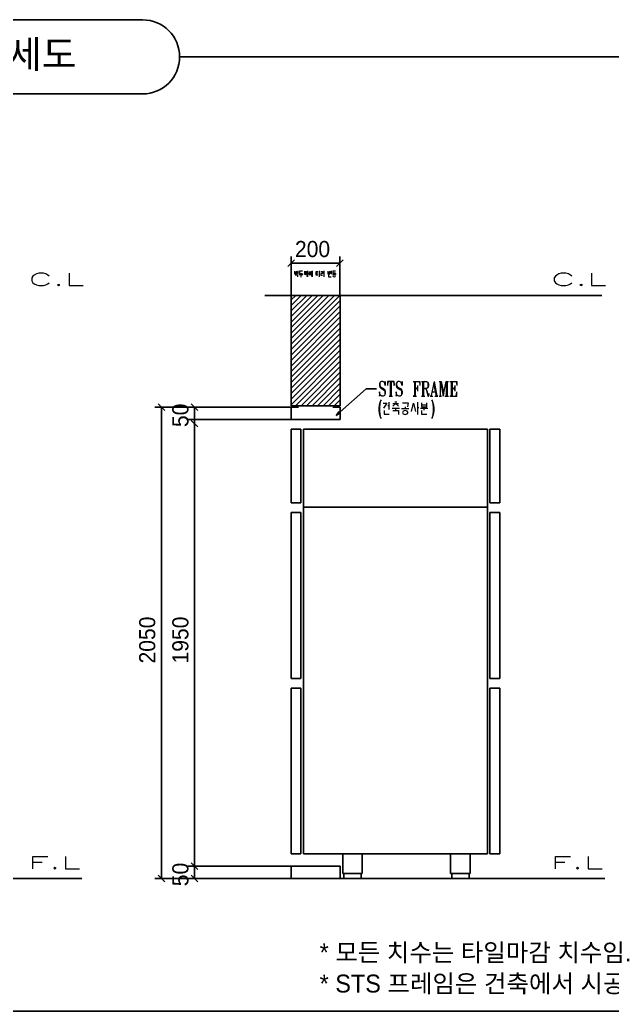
# Model space of a CAD drawing. Header units: millimetres. Extents: x 64500 to 245413, y 550 to 33013.
# Drawn here: x 217912 to 222193, y 11086 to 18246 of the extents above; entities that cross this region are included whole.
import ezdxf
from ezdxf.enums import TextEntityAlignment as Align

# ---------------------------------------------------------------- set-up
doc = ezdxf.new("R2010")
doc.units = ezdxf.units.MM
doc.header["$LTSCALE"] = 150
doc.header["$MEASUREMENT"] = 0
doc.layers.get('0').update_dxf_attribs({"linetype": 'CONTINUOUS'})
doc.layers.add('SUNIL_BLOCK', color=29, linetype='CONTINUOUS')
doc.layers.add('SUNIL_DIM', color=252, linetype='CONTINUOUS')
doc.styles.add('SUNILMETAL_MEMO', font='', dxfattribs={"oblique": 0.6})
doc.styles.add('선일금속', font='')
doc.styles.get('SUNILMETAL_MEMO').set_extended_font_data('Dotum')
doc.styles.get('선일금속').set_extended_font_data('Dotum')

msp = doc.modelspace()

# ---------------------------------------------------------------- linework, layer by layer
at = {"color": 0, "linetype": 'ByBlock', "lineweight": -2}
for p, q in [((219896.6, 16511.6), (219848.8, 16463.7)), ((220200.5, 16463.7), (220248.4, 16511.6)), ((220248.4, 16511.6), (220200.5, 16463.7)), ((218959.1, 15424.9), (218911.2, 15472.8)), ((218911.2, 15472.8), (218959.1, 15424.9)), ((219198.6, 15424.9), (219150.7, 15472.8)), ((219150.7, 15472.8), (219198.6, 15424.9)), ((219198.6, 15305.2), (219150.7, 15353)), ((219150.7, 15353), (219198.6, 15305.2)), ((219150.7, 15353), (219198.6, 15305.2)), ((219150.7, 12156.9), (219198.6, 12109)), ((219198.6, 12109), (219150.7, 12156.9)), ((219150.7, 12156.9), (219198.6, 12109)), ((218911.2, 12068.2), (218959.1, 12020.3)), ((219198.6, 12020.3), (219150.7, 12068.2)), ((219150.7, 12068.2), (219198.6, 12020.3)), ((219150.7, 12068.2), (219198.6, 12020.3))]:
    msp.add_line(p, q, dxfattribs=at)
for p, q in [((219872.7, 16255.9), (219872.7, 16535.6)), ((219872.7, 16255.9), (219872.7, 16535.6)), ((220224.5, 16487.7), (219872.7, 16487.7)), ((220224.5, 16255.9), (220224.5, 16535.6)), ((219872.7, 15448.8), (218887.3, 15448.8)), ((218935.2, 15448.8), (218935.2, 12044.3)), ((219872.7, 15448.8), (219126.8, 15448.8)), ((219174.6, 15448.8), (219174.6, 15360.2)), ((219872.7, 15360.2), (219126.8, 15360.2)), ((219872.7, 15360.2), (219126.8, 15360.2)), ((219174.6, 15360.2), (219174.6, 12132.9)), ((219872.7, 12132.9), (219126.8, 12132.9)), ((219872.7, 12132.9), (219126.8, 12132.9)), ((219174.6, 12132.9), (219174.6, 12044.3)), ((219872.7, 12044.3), (218887.3, 12044.3)), ((219872.7, 12044.3), (219126.8, 12044.3)), ((219872.7, 12044.3), (219126.8, 12044.3))]:
    msp.add_line(p, q)
at = {"color": 1, "lineweight": 0}
for points in [[(218123.9, 16393.9), (218115.2, 16402.6), (218098.6, 16410.5), (218082, 16415.2), (218048.1, 16415.2), (218031.5, 16410.5), (218014.1, 16402.6), (218006.2, 16393.9), (217997.5, 16381.3), (217997.5, 16359.9), (218006.2, 16347.3), (218014.1, 16339.4), (218031.5, 16330.7), (218048.1, 16326.7), (218082, 16326.7), (218098.6, 16330.7), (218115.2, 16339.4), (218123.9, 16347.3)], [(218267.7, 16415.2), (218267.7, 16326.7), (218368.9, 16326.7)], [(221901.3, 16393.9), (221892.6, 16402.6), (221876, 16410.5), (221858.6, 16415.2), (221824.6, 16415.2), (221808, 16410.5), (221791.5, 16402.6), (221782.8, 16393.9), (221774.1, 16381.3), (221774.1, 16359.9), (221782.8, 16347.3), (221791.5, 16339.4), (221808, 16330.7), (221824.6, 16326.7), (221858.6, 16326.7), (221876, 16330.7), (221892.6, 16339.4), (221901.3, 16347.3)], [(222044.3, 16415.2), (222044.3, 16326.7), (222145.4, 16326.7)], [(218191.1, 16334.6), (218183.2, 16330.7), (218191.1, 16326.7), (218199.8, 16330.7), (218191.1, 16334.6), (218191.1, 16334.6)], [(221968.4, 16334.6), (221959.7, 16330.7), (221968.4, 16326.7), (221977.1, 16330.7), (221968.4, 16334.6), (221968.4, 16334.6)], [(218006.2, 12114.6), (218006.2, 12203.9), (218115.2, 12203.9)], [(218242.4, 12203.9), (218242.4, 12114.6), (218343.6, 12114.6)], [(221782.8, 12114.6), (221782.8, 12203.9), (221892.6, 12203.9)], [(222019, 12203.9), (222019, 12114.6), (222120.1, 12114.6)], [(218006.2, 12161.3), (218073.4, 12161.3)], [(218165.8, 12123.3), (218157.9, 12119.4), (218165.8, 12114.6), (218174.5, 12119.4), (218165.8, 12123.3), (218165.8, 12123.3)], [(221782.8, 12161.3), (221849.9, 12161.3)], [(221943.2, 12123.3), (221934.5, 12119.4), (221943.2, 12114.6), (221951.8, 12119.4), (221943.2, 12123.3), (221943.2, 12123.3)]]:
    msp.add_lwpolyline(points, dxfattribs=at)
at = {"color": 251, "lineweight": 0}
for points in [[(219897.7, 16430.2), (219897.7, 16411.3), (219911.1, 16411.3), (219911.1, 16430.2)], [(219897.7, 16420.8), (219911.1, 16420.8)], [(219901.6, 16404.2), (219919, 16404.2), (219919, 16389.9)], [(219914.3, 16425.5), (219919.8, 16425.5)], [(219914.3, 16418.4), (219919.8, 16418.4)], [(219919.8, 16434.2), (219919.8, 16408.1)], [(219930.1, 16405.7), (219957, 16405.7)], [(219953.8, 16430.2), (219933.3, 16430.2), (219933.3, 16413.6), (219953.8, 16413.6)], [(219943.5, 16405.7), (219943.5, 16388.4)], [(219972, 16428.7), (219966.4, 16406.5)], [(219966.4, 16428.7), (219979.9, 16428.7), (219973.5, 16401)], [(219981.5, 16414.4), (219985.4, 16414.4)], [(219985.4, 16431.8), (219985.4, 16391.5)], [(219990.1, 16434.2), (219990.1, 16389.9)], [(220001.2, 16414.4), (220002.8, 16405.7), (220007.5, 16401.8), (220011.5, 16405.7), (220013.1, 16414.4), (220011.5, 16423.9), (220007.5, 16427.9), (220002.8, 16423.9), (220001.2, 16414.4), (220001.2, 16414.4)], [(220015.4, 16414.4), (220020.2, 16414.4)], [(220020.2, 16431.8), (220020.2, 16391.5)], [(220024.9, 16434.2), (220024.9, 16389.9)], [(220058.1, 16401), (220052.6, 16401), (220052.6, 16428.7), (220058.1, 16428.7)], [(220066, 16401), (220059.7, 16401), (220059.7, 16428.7), (220066, 16428.7)], [(220073.9, 16434.2), (220073.9, 16389.9)], [(220073.9, 16414.4), (220077.8, 16414.4)], [(220086.5, 16428.7), (220100, 16428.7), (220100, 16414.4), (220086.5, 16414.4), (220086.5, 16401), (220100, 16401)], [(220107.9, 16434.2), (220107.9, 16389.9)], [(220107.9, 16414.4), (220112.6, 16414.4)], [(220138.7, 16430.2), (220138.7, 16411.3), (220151.3, 16411.3), (220151.3, 16430.2)], [(220138.7, 16420.8), (220151.3, 16420.8)], [(220141.8, 16404.2), (220141.8, 16390.7), (220160.8, 16390.7)], [(220155.3, 16425.5), (220160.8, 16425.5)], [(220155.3, 16418.4), (220160.8, 16418.4)], [(220160.8, 16434.2), (220160.8, 16408.1)], [(220170.3, 16411.3), (220197.2, 16411.3)], [(220194, 16431.8), (220173.4, 16431.8), (220173.4, 16418.4), (220194, 16418.4)], [(220183.7, 16404.2), (220176.6, 16401.8), (220173.4, 16397.1), (220176.6, 16392.3), (220183.7, 16389.9), (220190.8, 16392.3), (220194, 16397.1), (220190.8, 16401.8), (220183.7, 16404.2), (220183.7, 16404.2)], [(220183.7, 16417.6), (220183.7, 16411.3)], [(220522.7, 15501.1), (220518, 15493.2), (220512.4, 15480.5), (220507.7, 15463.1), (220505.3, 15441.8), (220505.3, 15425.2), (220507.7, 15403.9), (220512.4, 15387.3), (220518, 15374.6), (220522.7, 15366)], [(220512.4, 15475.8), (220510.1, 15463.1), (220507.7, 15446.5), (220507.7, 15421.3), (220510.1, 15403.9), (220512.4, 15391.2)], [(220518, 15493.2), (220515.6, 15484.5), (220512.4, 15471.8), (220510.1, 15446.5), (220510.1, 15421.3), (220512.4, 15396), (220515.6, 15383.3), (220518, 15374.6)], [(220537.7, 15477.4), (220563.8, 15477.4), (220539.3, 15440.2)], [(220582, 15432.3), (220582, 15484.5)], [(220608, 15475), (220648.3, 15475)], [(220608, 15454.4), (220628.6, 15475), (220648.3, 15454.4)], [(220620.7, 15486.1), (220635.7, 15486.1)], [(220676.8, 15480.5), (220717.1, 15480.5), (220713.1, 15451.3)], [(220741.6, 15418.1), (220756.6, 15477.4), (220772.4, 15418.1)], [(220785.8, 15484.5), (220785.8, 15396)], [(220814.3, 15480.5), (220814.3, 15451.3), (220853.8, 15451.3), (220853.8, 15480.5)], [(220886.2, 15501.1), (220891.7, 15493.2), (220896.4, 15480.5), (220902, 15463.1), (220904.3, 15441.8), (220904.3, 15425.2), (220902, 15403.9), (220896.4, 15387.3), (220891.7, 15374.6), (220886.2, 15366)], [(220891.7, 15493.2), (220894.1, 15484.5), (220896.4, 15471.8), (220898.8, 15446.5), (220898.8, 15421.3), (220896.4, 15396), (220894.1, 15383.3), (220891.7, 15374.6)], [(220896.4, 15475.8), (220898.8, 15463.1), (220902, 15446.5), (220902, 15421.3), (220898.8, 15403.9), (220896.4, 15391.2)], [(220544, 15425.2), (220544, 15397.6), (220582, 15397.6)], [(220570.9, 15460), (220582, 15460)], [(220601.7, 15440.2), (220654.7, 15440.2)], [(220608, 15425.2), (220648.3, 15425.2), (220648.3, 15396)], [(220628.6, 15426.8), (220628.6, 15440.2)], [(220670.5, 15437.9), (220723.4, 15437.9)], [(220696.5, 15425.2), (220683.1, 15420.5), (220676.8, 15410.2), (220683.1, 15400.7), (220696.5, 15396), (220710.8, 15400.7), (220717.1, 15410.2), (220710.8, 15420.5), (220696.5, 15425.2), (220696.5, 15425.2)], [(220696.5, 15451.3), (220696.5, 15437.9)], [(220785.8, 15445.8), (220794.5, 15445.8)], [(220807.9, 15440.2), (220860.9, 15440.2)], [(220814.3, 15466.3), (220853.8, 15466.3)], [(220814.3, 15425.2), (220814.3, 15397.6), (220853.8, 15397.6)], [(220834, 15426.8), (220834, 15440.2)]]:
    msp.add_lwpolyline(points, dxfattribs=at)
at = {"color": 30, "lineweight": 0}
for points in [[(220549.6, 15618.8), (220552.7, 15633.8), (220552.7, 15603.8), (220549.6, 15618.8), (220544, 15629.1), (220534.6, 15633.8), (220525.9, 15633.8), (220516.4, 15629.1), (220510.1, 15618.8), (220510.1, 15603.8), (220513.2, 15593.5), (220522.7, 15583.2), (220540.9, 15573), (220547.2, 15568.2), (220549.6, 15558), (220549.6, 15542.9), (220547.2, 15532.7)], [(220516.4, 15629.1), (220513.2, 15618.8), (220513.2, 15608.5), (220516.4, 15598.2), (220522.7, 15593.5), (220540.9, 15583.2), (220549.6, 15573), (220552.7, 15562.7), (220552.7, 15547.7), (220549.6, 15537.4), (220547.2, 15532.7), (220537.7, 15527.9), (220529, 15527.9), (220519.5, 15532.7), (220513.2, 15542.9), (220510.1, 15558), (220510.1, 15527.9), (220513.2, 15542.9)], [(220567.7, 15633.8), (220567.7, 15603.8)], [(220616.7, 15603.8), (220616.7, 15633.8), (220567.7, 15633.8)], [(220570.9, 15633.8), (220567.7, 15603.8)], [(220574.1, 15633.8), (220567.7, 15618.8)], [(220577.2, 15633.8), (220567.7, 15623.5)], [(220583.5, 15633.8), (220567.7, 15629.1)], [(220589.1, 15633.8), (220589.1, 15527.9)], [(220592.2, 15629.1), (220592.2, 15532.7)], [(220595.4, 15633.8), (220595.4, 15527.9)], [(220601.7, 15633.8), (220616.7, 15629.1)], [(220607.2, 15633.8), (220616.7, 15623.5)], [(220610.4, 15633.8), (220616.7, 15618.8)], [(220613.6, 15633.8), (220616.7, 15603.8)], [(220671.2, 15618.8), (220674.4, 15633.8), (220674.4, 15603.8), (220671.2, 15618.8), (220665.7, 15629.1), (220656.2, 15633.8), (220646.8, 15633.8), (220638.1, 15629.1), (220631.7, 15618.8), (220631.7, 15603.8), (220634.9, 15593.5), (220644.4, 15583.2), (220662.6, 15573), (220668.1, 15568.2), (220671.2, 15558), (220671.2, 15542.9), (220668.1, 15532.7)], [(220638.1, 15629.1), (220634.9, 15618.8), (220634.9, 15608.5), (220638.1, 15598.2), (220644.4, 15593.5), (220662.6, 15583.2), (220671.2, 15573), (220674.4, 15562.7), (220674.4, 15547.7), (220671.2, 15537.4), (220668.1, 15532.7), (220659.4, 15527.9), (220649.9, 15527.9), (220641.2, 15532.7), (220634.9, 15542.9), (220631.7, 15558), (220631.7, 15527.9), (220634.9, 15542.9)], [(220753.4, 15633.8), (220802.4, 15633.8), (220802.4, 15603.8)], [(220756.6, 15633.8), (220762.9, 15629.1)], [(220759.7, 15633.8), (220762.9, 15623.5)], [(220762.9, 15633.8), (220762.9, 15527.9)], [(220765.3, 15629.1), (220765.3, 15532.7)], [(220768.4, 15633.8), (220768.4, 15527.9)], [(220771.6, 15633.8), (220768.4, 15623.5)], [(220774.8, 15633.8), (220768.4, 15629.1)], [(220786.6, 15633.8), (220802.4, 15629.1)], [(220792.9, 15633.8), (220802.4, 15623.5)], [(220796.1, 15633.8), (220802.4, 15618.8)], [(220799.2, 15633.8), (220802.4, 15603.8)], [(220814.3, 15633.8), (220850.6, 15633.8), (220860.1, 15629.1), (220862.5, 15623.5), (220865.6, 15614.1), (220865.6, 15603.8), (220862.5, 15593.5), (220860.1, 15588), (220850.6, 15583.2), (220829.3, 15583.2)], [(220817.4, 15633.8), (220822.9, 15629.1)], [(220820.6, 15633.8), (220822.9, 15623.5)], [(220822.9, 15633.8), (220822.9, 15527.9)], [(220826.1, 15629.1), (220826.1, 15532.7)], [(220829.3, 15633.8), (220829.3, 15527.9)], [(220832.4, 15633.8), (220829.3, 15623.5)], [(220835.6, 15633.8), (220829.3, 15629.1)], [(220850.6, 15633.8), (220856.9, 15629.1), (220860.1, 15618.8), (220860.1, 15598.2), (220856.9, 15588), (220850.6, 15583.2)], [(220860.1, 15623.5), (220862.5, 15614.1), (220862.5, 15603.8), (220860.1, 15593.5)], [(220905.1, 15633.8), (220883.8, 15532.7)], [(220902, 15618.8), (220920.1, 15527.9)], [(220905.1, 15633.8), (220926.5, 15527.9)], [(220905.1, 15618.8), (220923.3, 15527.9)], [(220941.5, 15633.8), (220957.3, 15633.8)], [(220944.6, 15633.8), (220950.9, 15629.1)], [(220950.9, 15532.7), (220950.9, 15633.8), (220972.3, 15527.9)], [(220954.1, 15633.8), (220972.3, 15542.9)], [(220957.3, 15633.8), (220975.4, 15542.9)], [(220972.3, 15527.9), (220993.6, 15633.8), (220993.6, 15527.9)], [(220993.6, 15633.8), (221008.6, 15633.8)], [(220996.8, 15629.1), (220996.8, 15532.7)], [(220999.1, 15633.8), (220999.1, 15527.9)], [(221002.3, 15633.8), (220999.1, 15623.5)], [(221005.5, 15633.8), (220999.1, 15629.1)], [(221020.5, 15633.8), (221069.5, 15633.8), (221069.5, 15603.8)], [(221023.6, 15633.8), (221030, 15629.1)], [(221026.8, 15633.8), (221030, 15623.5)], [(221030, 15633.8), (221030, 15527.9)], [(221033.1, 15629.1), (221033.1, 15532.7)], [(221036.3, 15633.8), (221036.3, 15527.9)], [(221038.6, 15633.8), (221036.3, 15623.5)], [(221041.8, 15633.8), (221036.3, 15629.1)], [(221054.4, 15633.8), (221069.5, 15629.1)], [(221060, 15633.8), (221069.5, 15623.5)], [(221063.1, 15633.8), (221069.5, 15618.8)], [(221066.3, 15633.8), (221069.5, 15603.8)], [(220513.2, 15603.8), (220516.4, 15593.5), (220522.7, 15588), (220540.9, 15578.5), (220547.2, 15573), (220549.6, 15562.7)], [(220634.9, 15603.8), (220638.1, 15593.5), (220644.4, 15588), (220662.6, 15578.5), (220668.1, 15573), (220671.2, 15562.7)], [(220768.4, 15583.2), (220786.6, 15583.2)], [(220786.6, 15588), (220774.8, 15583.2), (220786.6, 15578.5)], [(220786.6, 15593.5), (220781.1, 15583.2), (220786.6, 15573)], [(220786.6, 15603.8), (220783.4, 15583.2), (220786.6, 15562.7)], [(220786.6, 15603.8), (220786.6, 15562.7)], [(220841.1, 15583.2), (220847.4, 15578.5), (220850.6, 15568.2), (220856.9, 15537.4), (220860.1, 15527.9), (220865.6, 15527.9), (220868.8, 15537.4), (220868.8, 15547.7)], [(220847.4, 15578.5), (220850.6, 15573), (220860.1, 15542.9), (220862.5, 15537.4), (220865.6, 15537.4), (220868.8, 15542.9)], [(220856.9, 15547.7), (220860.1, 15537.4), (220862.5, 15532.7), (220865.6, 15532.7)], [(220890.1, 15558), (220917.8, 15558)], [(221020.5, 15527.9), (221069.5, 15527.9), (221069.5, 15558)], [(221036.3, 15583.2), (221054.4, 15583.2)], [(221054.4, 15588), (221041.8, 15583.2), (221054.4, 15578.5)], [(221054.4, 15593.5), (221048.1, 15583.2), (221054.4, 15573)], [(221054.4, 15603.8), (221051.3, 15583.2), (221054.4, 15562.7)], [(221054.4, 15603.8), (221054.4, 15562.7)], [(221063.1, 15527.9), (221069.5, 15542.9)], [(221066.3, 15527.9), (221069.5, 15558)], [(220580.4, 15527.9), (220604.9, 15527.9)], [(220589.1, 15532.7), (220583.5, 15527.9)], [(220589.1, 15537.4), (220586.7, 15527.9)], [(220595.4, 15537.4), (220598.6, 15527.9)], [(220595.4, 15532.7), (220601.7, 15527.9)], [(220753.4, 15527.9), (220777.9, 15527.9)], [(220762.9, 15532.7), (220756.6, 15527.9)], [(220762.9, 15537.4), (220759.7, 15527.9)], [(220768.4, 15537.4), (220771.6, 15527.9)], [(220768.4, 15532.7), (220774.8, 15527.9)], [(220814.3, 15527.9), (220838.7, 15527.9)], [(220822.9, 15532.7), (220817.4, 15527.9)], [(220822.9, 15537.4), (220820.6, 15527.9)], [(220829.3, 15537.4), (220832.4, 15527.9)], [(220829.3, 15532.7), (220835.6, 15527.9)], [(220878.3, 15527.9), (220896.4, 15527.9)], [(220880.6, 15527.9), (220883.8, 15532.7), (220890.1, 15527.9)], [(220911.4, 15527.9), (220932.8, 15527.9)], [(220920.1, 15532.7), (220914.6, 15527.9)], [(220920.1, 15537.4), (220917.8, 15527.9)], [(220923.3, 15537.4), (220929.6, 15527.9)], [(220941.5, 15527.9), (220959.6, 15527.9)], [(220944.6, 15527.9), (220950.9, 15532.7), (220957.3, 15527.9)], [(220984.1, 15527.9), (221008.6, 15527.9)], [(220993.6, 15532.7), (220987.3, 15527.9)], [(220993.6, 15537.4), (220990.5, 15527.9)], [(220999.1, 15537.4), (221002.3, 15527.9)], [(220999.1, 15532.7), (221005.5, 15527.9)], [(221030, 15532.7), (221023.6, 15527.9)], [(221030, 15537.4), (221026.8, 15527.9)], [(221036.3, 15537.4), (221038.6, 15527.9)], [(221036.3, 15532.7), (221041.8, 15527.9)], [(221054.4, 15527.9), (221069.5, 15532.7)], [(221060, 15527.9), (221069.5, 15537.4)]]:
    msp.add_lwpolyline(points, dxfattribs=at)
at = {"layer": 'SUNIL_BLOCK'}
for p, q in [((222117.6, 16255.9), (219683.2, 16255.9)), ((219872.7, 15457.7), (219872.7, 16255.9)), ((219872.7, 16222.6), (219906, 16255.9)), ((219872.7, 16182.8), (219945.8, 16255.9)), ((219872.7, 16143), (219985.6, 16255.9)), ((219872.7, 16103.2), (220025.4, 16255.9)), ((219872.7, 16063.4), (220065.2, 16255.9)), ((219872.7, 16023.6), (220105, 16255.9)), ((219872.7, 15983.8), (220144.8, 16255.9)), ((219872.7, 15944), (220184.7, 16255.9)), ((219872.7, 15904.2), (220224.5, 16255.9)), ((220227.3, 15457.7), (220227.3, 16255.9)), ((219872.7, 15864.4), (220227.3, 16219)), ((219872.7, 15824.5), (220227.3, 16179.2)), ((219872.7, 15784.7), (220227.3, 16139.4)), ((219872.7, 15744.9), (220227.3, 16099.6)), ((219872.7, 15705.1), (220227.3, 16059.8)), ((219872.7, 15665.3), (220227.3, 16019.9)), ((219872.7, 15625.5), (220227.3, 15980.1)), ((219872.7, 15585.7), (220227.3, 15940.3)), ((219872.7, 15545.9), (220227.3, 15900.5)), ((219872.7, 15506.1), (220227.3, 15860.7)), ((219872.7, 15466.3), (220227.3, 15820.9)), ((219903.9, 15457.7), (220227.3, 15781.1)), ((219943.8, 15457.7), (220227.3, 15741.3)), ((219983.6, 15457.7), (220227.3, 15701.5)), ((220023.4, 15457.7), (220227.3, 15661.7)), ((220063.2, 15457.7), (220227.3, 15621.8)), ((220103, 15457.7), (220227.3, 15582)), ((220142.8, 15457.7), (220227.3, 15542.2)), ((220182.6, 15457.7), (220227.3, 15502.4)), ((219872.7, 15457.7), (220227.3, 15457.7)), ((220222.4, 15457.7), (220227.3, 15462.6)), ((218359.8, 12044.3), (211574.9, 12044.3)), ((222140.1, 12044.3), (219683.2, 12044.3))]:
    msp.add_line(p, q, dxfattribs=at)
at = {"layer": 'SUNIL_BLOCK', "color": 2}
for p, q in [((219872.7, 15448.8), (219925.9, 15448.8)), ((219872.7, 15448.8), (219872.7, 15360.2)), ((220174.1, 15448.8), (220227.3, 15448.8)), ((220227.3, 15448.8), (220227.3, 15360.2)), ((219872.7, 15360.2), (220227.3, 15360.2)), ((219872.7, 12044.3), (219872.7, 12132.9)), ((219872.7, 12132.9), (220227.3, 12132.9)), ((220227.3, 12132.9), (220227.3, 12044.3)), ((219925.9, 12044.3), (219872.7, 12044.3)), ((220227.3, 12044.3), (220174.1, 12044.3))]:
    msp.add_line(p, q, dxfattribs=at)
at = {"layer": 'SUNIL_BLOCK', "color": 33}
for p, q in [((219943.6, 15289.2), (219872.7, 15289.2)), ((219872.7, 15289.2), (219872.7, 14757.3)), ((219943.6, 14757.3), (219943.6, 15289.2)), ((221291.3, 15289.2), (219961.4, 15289.2)), ((219961.4, 15289.2), (219961.4, 12221.6)), ((221291.3, 12221.6), (221291.3, 15289.2)), ((221309, 14757.3), (221309, 15289.2)), ((221309, 15289.2), (221379.9, 15289.2)), ((221379.9, 15289.2), (221379.9, 14757.3)), ((219872.7, 14757.3), (219943.6, 14757.3)), ((221379.9, 14757.3), (221309, 14757.3)), ((219943.6, 14686.3), (219872.7, 14686.3)), ((219872.7, 14686.3), (219872.7, 13489.4)), ((219943.6, 13489.4), (219943.6, 14686.3)), ((221291.3, 14726.6), (219961.4, 14726.6)), ((221309, 13489.4), (221309, 14686.3)), ((221309, 14686.3), (221379.9, 14686.3)), ((221379.9, 14686.3), (221379.9, 13489.4)), ((219872.7, 13489.4), (219943.6, 13489.4)), ((221379.9, 13489.4), (221309, 13489.4)), ((219943.6, 13418.5), (219872.7, 13418.5)), ((219872.7, 13418.5), (219872.7, 12221.6)), ((219943.6, 12221.6), (219943.6, 13418.5)), ((221309, 12221.6), (221309, 13418.5)), ((221309, 13418.5), (221379.9, 13418.5)), ((221379.9, 13418.5), (221379.9, 12221.6)), ((219872.7, 12221.6), (219943.6, 12221.6)), ((219961.4, 12221.6), (221291.3, 12221.6)), ((220386.9, 12221.6), (220245.1, 12221.6)), ((220245.1, 12221.6), (220245.1, 12079.7)), ((220386.9, 12079.7), (220386.9, 12221.6)), ((221025.3, 12079.7), (221025.3, 12221.6)), ((221025.3, 12221.6), (221167.1, 12221.6)), ((221167.1, 12221.6), (221167.1, 12079.7)), ((221379.9, 12221.6), (221309, 12221.6)), ((220386.9, 12079.7), (220245.1, 12079.7)), ((220378.1, 12079.7), (220253.9, 12079.7)), ((220253.9, 12079.7), (220253.9, 12044.3)), ((220253.9, 12044.3), (220378.1, 12044.3)), ((220378.1, 12044.3), (220378.1, 12079.7)), ((221025.3, 12079.7), (221167.1, 12079.7)), ((221034.2, 12044.3), (221034.2, 12079.7)), ((221034.2, 12079.7), (221158.3, 12079.7)), ((221158.3, 12044.3), (221034.2, 12044.3)), ((221158.3, 12079.7), (221158.3, 12044.3))]:
    msp.add_line(p, q, dxfattribs=at)
at = {"layer": 'SUNIL_BLOCK'}
for points in [[(214443.9, 18246), (218799.3, 18246)], [(219066.8, 17978.5), (223142.9, 17978.5), (223142.9, 11085.6), (210100.3, 11085.6), (210100.3, 17978.5), (214176.4, 17978.5)], [(218799.3, 17711.1), (214443.9, 17711.1)]]:
    msp.add_lwpolyline(points, dxfattribs=at)
msp.add_arc((218799.3, 17978.5), 267.5, 270.00005, 90, dxfattribs=at)
at = {"layer": 'SUNIL_DIM'}
for p, q in [((220223.5, 15412.3), (220414.4, 15580.1)), ((220414.4, 15580.1), (220488.9, 15580.1)), ((220196.9, 15388.9), (220219.6, 15416.8)), ((220227.4, 15407.9), (220196.9, 15388.9)), ((220227.4, 15407.9), (220219.6, 15416.8))]:
    msp.add_line(p, q, dxfattribs=at)

# ---------------------------------------------------------------- texts
at = {"style": '선일금속'}
msp.add_text('200', height=116.38, dxfattribs=at).set_placement((219900.1, 16532.4))
for s, p in [('50', (219129.9, 15304.7)), ('2050', (218890.4, 13596.9)), ('1950', (219129.9, 13596.9)), ('50', (219129.9, 11988.2))]:
    msp.add_text(s, height=116.38, rotation=90, dxfattribs=at).set_placement(p)
at = {"layer": 'SUNIL_BLOCK', "color": 7, "style": 'SUNILMETAL_MEMO'}
msp.add_text('양문형 보온보냉장 부분상세도', height=199.546, dxfattribs=at).set_placement((216621.6, 17897.8), align=Align.CENTER)
at = {"layer": 'SUNIL_BLOCK', "color": 7, "style": '선일금속'}
for s, p in [('* 모든 치수는 타일마감 치수임.', (220078.4, 11445)), ('* STS 프레임은 건축에서 시공한다.', (220078.4, 11220.3))]:
    msp.add_text(s, height=129.6, dxfattribs=at).set_placement(p)

doc.saveas('drawing.dxf')
